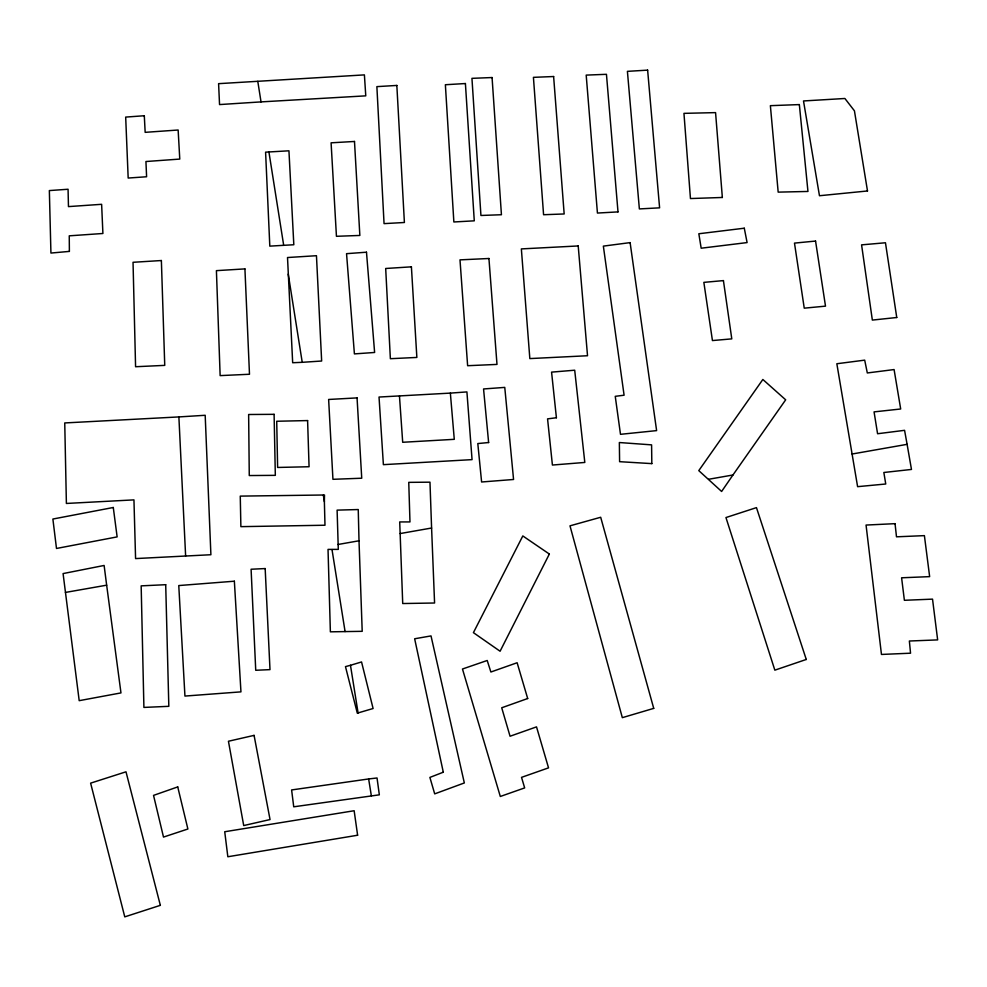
<?xml version="1.0" encoding="UTF-8"?>
<svg xmlns="http://www.w3.org/2000/svg" width="987" height="987" viewBox="0 0 987 987"><rect width="100%" height="100%" fill="white"/><g stroke="black" fill="none" stroke-linecap="round" stroke-linejoin="round"><path stroke-width="1.48" d="M324.378 501.68L324.489 494.993L240.26 496.116L240.877 526.651L324.982 525.232L324.378 501.68L323.341 495.203M732.946 474.994L721.62 491.464L698.784 470.626L762.852 379.477L785.677 399.821L732.946 474.994L708.617 479.275M350.471 665.287L361.55 661.956L373.098 708.518L357.306 713.145L345.475 666.62L350.471 665.287L358.096 713.009M65.413 592.434L106.658 585.18L104.116 565.465L63.082 573.583L79.194 700.671L120.969 692.911L106.658 585.18M337.899 544.503L359.009 540.79L358.244 509.539L337.11 510.131L338.294 549.389L328.029 549.401L330.374 631.828L362.204 631.322L359.009 540.79M400.093 533.572L431.59 528.02L429.974 482.174L408.754 482.359L409.975 521.926L399.71 521.938L402.721 603.538L434.576 603.008L431.59 528.02M852.089 454.02L907.102 444.335L911.482 469.442L883.846 472.489L885.746 484L857.604 486.665L836.84 363.747L864.698 360.144L867.314 372.963L894.086 369.557L900.687 408.988L874.063 411.887L877.579 433.737L904.573 430.332L907.102 444.335M368.644 778.953L291.609 789.945L293.731 806.811L379.341 794.831L377.034 777.978L368.644 778.953L371.334 795.732M450.356 393.11L466.913 391.913L472.057 459.634L383.388 464.655L379.033 397.045L450.356 393.11L454.279 439.326L402.696 442.275L399.464 396.034M302.232 362.315L321.651 361.02L316.457 255.707L287.513 257.533L292.67 362.735L302.232 362.315L288.241 274.115M261.024 101.895L219.546 104.573L218.596 83.661L364.4 74.889L365.77 95.85L261.024 101.895L257.792 81.366M178.881 416.921L205.185 415.28L210.897 554.731L135.577 558.58L133.948 499.878L66.388 503.456L64.747 422.942L178.881 416.921L185.63 556.039M283.688 245.319L269.809 246.133L265.589 152.158L288.944 150.801L293.818 244.751L283.688 245.319L268.92 151.961M332.014 549.599L345.08 631.557M549.352 554.04L500.088 651.235L473.415 632.655L522.814 535.941L549.352 554.04M443.299 772.204L429.888 777.411L434.699 793.869L464.334 782.95L431.011 635.912L414.651 638.774L443.299 772.204M527.687 698.525L501.717 707.778L510.057 736.24L536.521 726.876L548.538 767.861L521.531 777.361L524.665 787.91L500.31 796.472L462.471 669.013L487.208 660.488L490.884 672.011L517.126 662.746L527.687 698.525M177.734 786.91L153.54 795.386L163.497 837.075L187.888 829.006L177.734 786.91M806.268 659.464L774.844 670.161L725.951 517.546L756.461 507.626L806.268 659.464M160.35 905.338L124.769 916.861L90.619 783.147L125.991 771.809L160.35 905.338M653.727 708.382L622.328 717.66L569.992 525.837L600.688 517.262L653.727 708.382M254.078 735.377L228.441 741.249L243.715 825.564L270.043 819.555L254.078 735.377M113.283 507.491L52.879 519.039L56.493 548.464L117.132 536.891L113.283 507.491M357.615 835.236L227.837 856.753L224.728 831.745L354.148 810.734L357.615 835.236M630.113 242.617L603.353 246.121L624.092 395.207L615.246 396.33L620.49 434.317L656.614 430.616L630.113 242.617M556.409 417.748L547.563 418.87L552.412 465.037L584.81 462.447L574.705 370.211L551.573 372.124L556.409 417.748M744.284 228.207L698.833 233.759L701.177 248.206L747.097 242.58L744.284 228.207M896.751 317.506L872.348 320.084L861.577 244.862L885.462 242.765L896.751 317.506M867.499 190.972L819.469 195.734L803.504 100.958L844.897 98.49L854.434 110.828L867.499 190.972M815.558 241.062L794.486 243.11L804.245 308.166L825.502 306.143L815.558 241.062M488.627 442.534L477.807 443.558L481.607 481.989L513.561 479.485L504.764 387.397L483.556 388.964L488.627 442.534M69.386 251.401L50.929 253.054L49.35 190.577L68.066 189.245L68.461 206.604L101.624 204.309L102.907 233.487L69.25 235.831L69.386 251.401M723.422 280.604L703.854 282.368L712.441 340.564L731.786 338.874L723.422 280.604M234.363 581.207L178.77 585.562L184.939 696.069L240.951 691.862L234.363 581.207M144.299 115.738L125.682 117.095L128.174 178.042L146.594 176.759L145.94 161.523L179.77 159.08L178.141 130.013L145.163 132.344L144.299 115.738M366.485 252.203L346.548 253.671L354.407 353.901L374.616 352.47L366.485 252.203M411.406 266.835L385.683 268.489L390.371 358.7L416.859 357.442L411.406 266.835M161.375 260.531L133.035 262.295L135.577 366.732L164.743 365.375L161.375 260.531M244.924 268.896L216.412 270.648L220.138 375.615L249.489 374.258L244.924 268.896M647.632 70.139L627.411 71.348L639.366 208.923L659.6 207.838L647.632 70.139M396.836 85.437L376.874 86.634L384.054 223.63L404.399 222.494L396.836 85.437M465.408 83.537L445.371 84.734L453.86 221.976L474.278 220.829L465.408 83.537M354.493 141.462L331.089 142.819L336.444 236.3L359.848 235.449L354.493 141.462M617.998 211.897L597.431 213.056L586.192 75.111L606.45 74.309L617.998 211.897M357.06 397.897L328.634 399.464L332.94 479.312L361.735 478.214L357.06 397.897M578.209 245.948L521.358 248.909L529.834 358.589L587.524 355.739L578.209 245.948M895.049 523.665L866.055 525.059L881.465 654.443L910.545 653.197L909.36 641.019L937.65 639.897L932.53 599.134L904.388 600.293L901.6 577.79L929.643 576.63L924.4 535.633L896.492 536.817L895.049 523.665M488.935 258.495L459.991 259.865L467.628 365.708L496.992 364.413L488.935 258.495M265.17 568.561L251.093 569.24L255.732 670.272L269.994 669.63L265.17 568.561M165.705 584.699L141.166 585.859L143.905 707.42L168.826 706.322L165.705 584.699M492.069 77.541L471.946 78.343L480.928 215.474L501.433 214.734L492.069 77.541M553.621 76.53L533.424 77.344L543.578 214.722L564.169 213.969L553.621 76.53M799.347 104.585L770.378 105.671L778.175 192.132L807.958 191.453L799.347 104.585M722.348 197.474L690.456 198.547L683.954 113.357L715.563 112.617L722.348 197.474M307.599 420.573L276.718 421.252L277.618 467.456L309.067 466.74L307.599 420.573M274.102 414.33L248.638 414.503L249.267 475.549L275.324 475.352L274.102 414.33M651.827 463.619L619.602 461.682L619.355 442.534L651.593 444.866L651.827 463.619"/></g></svg>
